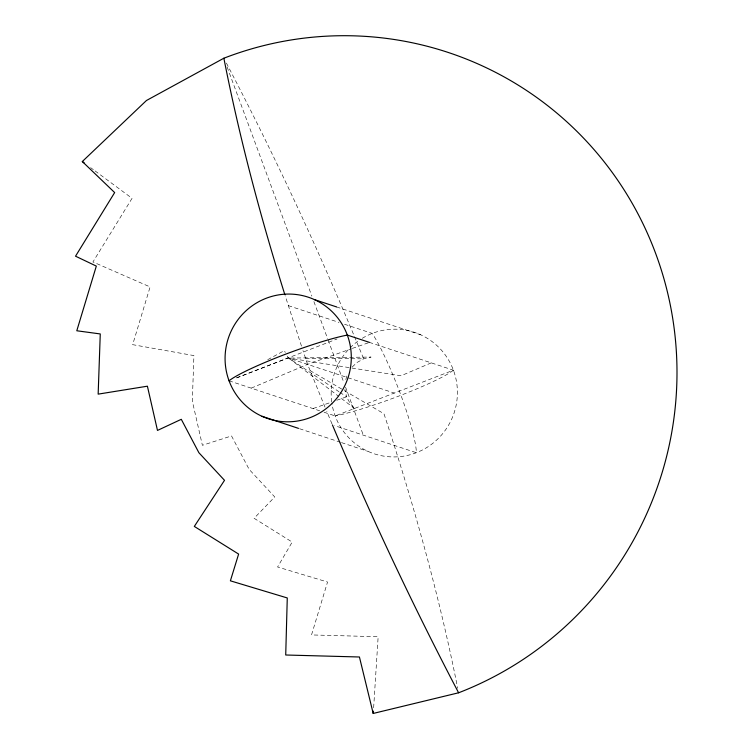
<?xml version="1.0" encoding="UTF-8"?>
<svg xmlns="http://www.w3.org/2000/svg" width="751" height="751" viewBox="0 0 751 751"><rect width="100%" height="100%" fill="white"/><g stroke="black" fill="none" stroke-linecap="round" stroke-linejoin="round"><path stroke-width="0.56" stroke-dasharray="3.75 2.82" d="M373.641 707.742L378.147 636.726L311.515 634.933L327.549 582.025L277.588 566.986L292.195 542.072L254.101 518.284L274.744 496.955L249.144 469.366L231.533 435.937L202.394 445.296L192.322 401.062L193.918 355.589L132.664 344.662L150.097 286.929L92.936 261.949L132.063 198.33L94.297 170.355M345.807 379.574L347.394 374.317M352.21 367.023L356.969 362.498L363.662 358.837L371.05 357.054L288.647 358.086L338.729 396.415M267.722 359.682L284.329 350.604L285.296 352.444M251.21 388.136L307.6 364.366L351.215 348.802M431.271 362.864L401.034 375.763L288.647 358.086L338.964 391.703M236.687 377.847L337.049 338.973M236.574 377.894L288.187 357.936L394.294 393.064M324.075 412.261L335.153 415.923L453.426 370.196L369.492 342.409M352.313 348.408L368.459 342.766M329.069 402.977L312.989 408.591M336.739 400.274L346.605 396.8L350.163 403.55L355.326 409.117L339.649 397.119M305.554 358.255L349.891 358.706M351.036 358.715L363.662 358.837C322.376 257.931 276.499 158.902 225.985 62.286M336.561 306.924L420.504 334.721M288.281 305.619L339.03 322.423M344.549 324.254L372.224 333.416A71.57 9.528 68.9 0 1 400.94 395.261A71.57 9.528 68.9 0 1 416.354 452.712L334.617 425.657M229.055 380.804L319.644 410.788M299.583 428.737L340.4 442.245M341.508 442.611L368.074 451.407M310.125 370.628L343.47 390.088M344.474 390.68L383.968 413.735C413.594 503.79 439.269 595.271 457.706 688.31M339.921 392.341L346.605 396.8L344.906 389.347M90.608 167.642L93.368 169.679M287.22 356.105L288.187 357.936M331.998 423.93L326.779 411.407M325.005 407.136L307.6 364.366L302.963 350.529M227.121 66.989L311.872 296.119M313.899 301.602L327.68 338.842M328.084 339.94L343.986 382.916M345.554 387.15L363.306 435.148M301.48 346.108L285.192 295.763M362.282 338.297A63.976 63.028 -71.7 0 1 452.337 367.446A63.976 63.028 -71.7 0 1 411.464 454.374A63.976 63.028 -71.7 0 1 331.858 403.005M331.698 401.907A63.976 63.028 -71.7 0 1 349.29 348.671M350.069 347.873A63.976 63.028 -71.7 0 1 357.673 341.367M453.426 370.196A71.57 7.726 -20.3 0 1 400.94 395.261A71.57 7.726 -20.3 0 1 335.153 415.923"/><path stroke-width="1.13" d="M373.191 713.45L359.429 656.994L285.718 655.003L287.276 597.956L230.388 580.823L238.621 554.078L194.321 526.423L224.511 480.321L198.902 452.731L181.291 419.311L157.485 430.426L147.403 386.192L98.156 394.134L100.268 333.942L76.79 330.769L96.325 266.089L75.532 256.194L114.659 192.566L82.31 161.531L146.454 100.503L223.873 58.212A340.287 335.246 -71.7 0 1 655.811 253.885A340.287 335.246 -71.7 0 1 458.608 692.788L373.191 713.45L373.369 711.169M314.406 299.593A63.976 63.028 -71.7 0 1 324.808 409.633A63.976 63.028 -71.7 0 1 225.356 364.582A63.976 63.028 -71.7 0 1 314.406 299.593L336.561 306.924M369.492 342.409L347.328 335.077L343.47 335.875A71.57 7.726 -20.3 0 0 281.541 355.739A71.57 7.726 -20.3 0 0 229.055 380.804M261.977 416.279L298.476 428.37M82.31 161.531L84.159 162.883M458.608 692.788C412.787 605.334 370.684 515.937 332.411 424.925M284.845 294.674C260.531 216.964 239.541 138.137 223.873 58.212"/></g></svg>
